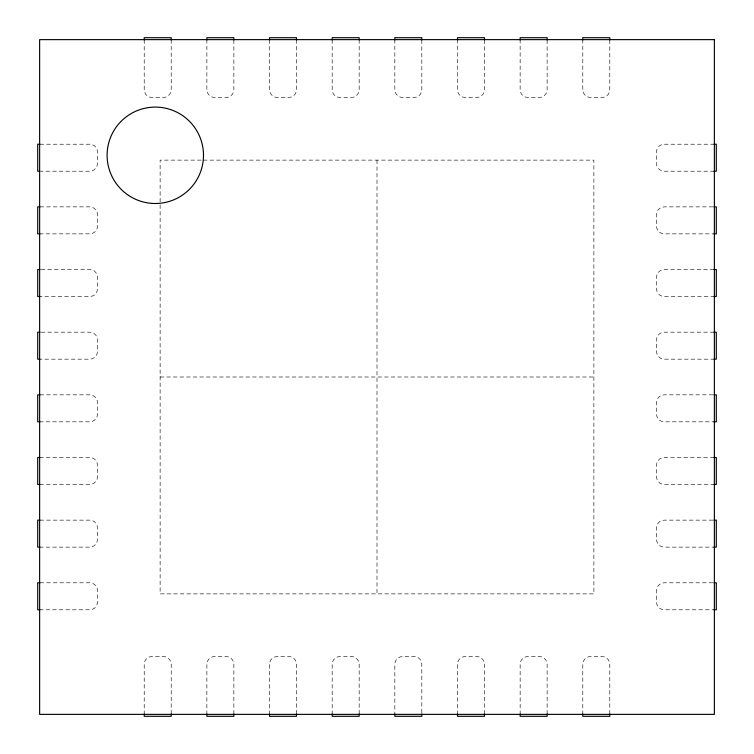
<?xml version="1.0" encoding="UTF-8"?>
<svg xmlns="http://www.w3.org/2000/svg" width="754" height="754" viewBox="0 0 754 754"><rect width="100%" height="100%" fill="white"/><g stroke="black" fill="none" stroke-linecap="round" stroke-linejoin="round"><path stroke-width="0.57" stroke-dasharray="3.77 2.83" d="M40.009 144.212L89.754 144.212A7.71 7.71 0 0 1 97.464 151.922L97.464 163.495A7.71 7.71 0 0 1 89.754 171.205L41.168 171.205M714.368 144.212L664.246 144.212A7.71 7.71 0 0 0 656.536 151.922L656.536 163.495A7.71 7.71 0 0 0 664.246 171.205L713.991 171.205M201.261 160.121L160.121 160.121L160.121 593.879L593.879 593.879L593.879 160.121L202.326 160.121M40.009 206.869L89.754 206.869A7.71 7.71 0 0 1 97.464 214.579L97.464 226.143A7.71 7.71 0 0 1 89.754 233.853L40.009 233.863M712.832 206.869L664.246 206.869A7.71 7.71 0 0 0 656.536 214.579L656.536 226.143A7.71 7.71 0 0 0 664.246 233.853L713.991 233.863M41.168 269.527L89.754 269.527A7.71 7.71 0 0 1 97.464 277.236L97.464 288.801A7.71 7.71 0 0 1 89.754 296.511L40.009 296.511M713.991 269.527L664.246 269.527A7.71 7.71 0 0 0 656.536 277.236L656.536 288.801A7.71 7.71 0 0 0 664.246 296.511L714.368 296.511M41.168 332.175L89.754 332.175A7.71 7.71 0 0 1 97.464 339.884L97.464 351.458A7.71 7.71 0 0 1 89.754 359.168L40.009 359.168M713.991 332.175L664.246 332.175A7.71 7.71 0 0 0 656.536 339.884L656.536 351.458A7.71 7.71 0 0 0 664.246 359.168L714.368 359.168M160.121 377L593.879 377M40.009 394.832L89.754 394.832A7.71 7.71 0 0 1 97.464 402.542L97.464 414.106A7.71 7.71 0 0 1 89.754 421.825L40.009 421.825M712.832 394.832L664.246 394.832A7.71 7.71 0 0 0 656.536 402.542L656.536 414.106A7.71 7.71 0 0 0 664.246 421.825L713.991 421.825M39.632 457.489L89.754 457.489A7.71 7.71 0 0 1 97.464 465.199L97.464 476.764A7.71 7.71 0 0 1 89.754 484.473L39.632 484.473M713.991 457.489L664.246 457.489A7.71 7.71 0 0 0 656.536 465.199L656.536 476.764A7.71 7.71 0 0 0 664.246 484.473L713.991 484.473M40.009 520.137L89.754 520.137A7.71 7.71 0 0 1 97.464 527.857L97.464 539.421A7.71 7.71 0 0 1 89.754 547.131L39.632 547.131M712.832 520.137L664.246 520.137A7.71 7.71 0 0 0 656.536 527.857L656.536 539.421A7.71 7.71 0 0 0 664.246 547.131L713.991 547.131M40.009 582.795L89.754 582.795A7.71 7.71 0 0 1 97.464 590.505L97.464 602.078A7.71 7.71 0 0 1 89.754 609.788L40.009 609.788M712.832 582.795L664.246 582.795A7.71 7.71 0 0 0 656.536 590.505L656.536 602.078A7.71 7.71 0 0 0 664.246 609.788L713.991 609.788M609.788 40.009L609.788 89.754A7.71 7.71 0 0 1 602.078 97.464L590.505 97.464A7.71 7.71 0 0 1 582.795 89.754L582.795 39.632M609.788 713.991L609.788 664.246A7.71 7.71 0 0 0 602.078 656.536L590.505 656.536A7.71 7.71 0 0 0 582.795 664.246L582.795 713.991M547.131 40.009L547.131 89.754A7.71 7.71 0 0 1 539.421 97.464L527.857 97.464A7.71 7.71 0 0 1 520.137 89.754L520.137 39.632M547.131 713.991L547.131 664.246A7.71 7.71 0 0 0 539.421 656.536L527.857 656.536A7.71 7.71 0 0 0 520.147 664.246L520.147 713.991M484.473 40.009L484.473 89.754A7.71 7.71 0 0 1 476.764 97.464L465.199 97.464A7.71 7.71 0 0 1 457.489 89.754L457.489 39.632M484.473 713.991L484.473 664.246A7.71 7.71 0 0 0 476.764 656.536L465.199 656.536A7.71 7.71 0 0 0 457.489 664.246L457.489 713.991M421.825 40.009L421.825 89.754A7.71 7.71 0 0 1 414.106 97.464L402.542 97.464A7.71 7.71 0 0 1 394.832 89.754L394.832 39.632M421.825 712.832L421.825 664.246A7.71 7.71 0 0 0 414.116 656.536L402.542 656.536A7.71 7.71 0 0 0 394.832 664.246L394.832 714.368M377 160.121L377 593.879M359.168 39.632L359.168 89.754A7.71 7.71 0 0 1 351.458 97.464L339.894 97.464A7.71 7.71 0 0 1 332.175 89.754L332.175 40.009M359.168 713.991L359.168 664.246A7.71 7.71 0 0 0 351.458 656.536L339.894 656.536A7.71 7.71 0 0 0 332.175 664.246L332.175 713.991M296.511 39.632L296.511 89.754A7.71 7.71 0 0 1 288.801 97.464L277.236 97.464A7.71 7.71 0 0 1 269.527 89.754L269.527 40.009M296.511 713.991L296.511 664.246A7.71 7.71 0 0 0 288.801 656.536L277.236 656.536A7.71 7.71 0 0 0 269.527 664.246L269.527 713.991M233.863 40.009L233.863 89.754A7.71 7.71 0 0 1 226.143 97.464L214.579 97.464A7.71 7.71 0 0 1 206.869 89.754L206.869 39.632M233.863 713.991L233.853 664.246A7.71 7.71 0 0 0 226.143 656.536L214.579 656.536A7.71 7.71 0 0 0 206.869 664.246L206.869 713.991M171.205 39.632L171.205 89.754A7.71 7.71 0 0 1 163.495 97.464L151.922 97.464A7.71 7.71 0 0 1 144.212 89.754L144.212 39.632M171.205 713.991L171.205 664.246A7.71 7.71 0 0 0 163.495 656.536L151.922 656.536A7.71 7.71 0 0 0 144.212 664.246L144.212 713.991"/><path stroke-width="1.13" d="M40.009 144.212L37.7 144.212L37.7 171.205L40.009 171.205M713.991 144.212L716.3 144.212L716.3 171.205L713.991 171.205M40.009 206.869L37.7 206.869L37.7 233.863L40.009 233.863M713.991 206.869L716.3 206.869L716.3 233.863L713.991 233.863M40.009 269.527L37.7 269.527L37.7 296.511L40.009 296.511M713.991 269.527L716.3 269.527L716.3 296.511L713.991 296.511M40.009 332.175L37.7 332.175L37.7 359.168L40.009 359.168M713.991 332.175L716.3 332.175L716.3 359.168L713.991 359.168M40.009 394.832L37.7 394.832L37.7 421.825L40.009 421.825M713.991 394.832L716.3 394.832L716.3 421.825L713.991 421.825M40.009 457.489L37.7 457.489L37.7 484.473L40.009 484.473M713.991 457.489L716.3 457.489L716.3 484.473L713.991 484.473M40.009 520.137L37.7 520.137L37.7 547.131L40.009 547.131M713.991 520.137L716.3 520.137L716.3 547.131L713.991 547.131M40.009 582.795L37.7 582.795L37.7 609.788L40.009 609.788M713.991 582.795L716.3 582.795L716.3 609.788L713.991 609.788M609.788 40.009L609.788 37.7L582.795 37.7L582.795 40.009M609.788 713.991L609.788 716.3L582.795 716.3L582.795 713.991M547.131 40.009L547.131 37.7L520.137 37.7L520.137 40.009M547.131 713.991L547.131 716.3L520.147 716.3L520.147 713.991M484.473 40.009L484.473 37.7L457.489 37.7L457.489 40.009M484.473 713.991L484.473 716.3L457.489 716.3L457.489 713.991M421.825 40.009L421.825 37.7L394.832 37.7L394.832 40.009M421.825 713.991L421.825 716.3L394.832 716.3L394.832 713.991M359.168 40.009L359.168 37.7L332.175 37.7L332.175 40.009M359.168 713.991L359.168 716.3L332.175 716.3L332.175 713.991M296.511 40.009L296.511 37.7L269.527 37.7L269.527 40.009M296.511 713.991L296.511 716.3L269.527 716.3L269.527 713.991M233.863 40.009L233.863 37.7L206.869 37.7L206.869 40.009M233.863 713.991L233.863 716.3L206.869 716.3L206.869 713.991M171.205 40.009L171.205 37.7L144.212 37.7L144.212 40.009M171.205 713.991L171.205 716.3L144.212 716.3L144.212 713.991M714.368 39.632L39.632 39.632L39.632 714.368L714.368 714.368L714.368 39.632M128.529 195.38A48.199 48.199 0 0 0 203.392 158.444A48.199 48.199 0 0 0 133.976 112.073A48.199 48.199 0 0 0 128.529 195.38"/></g></svg>
